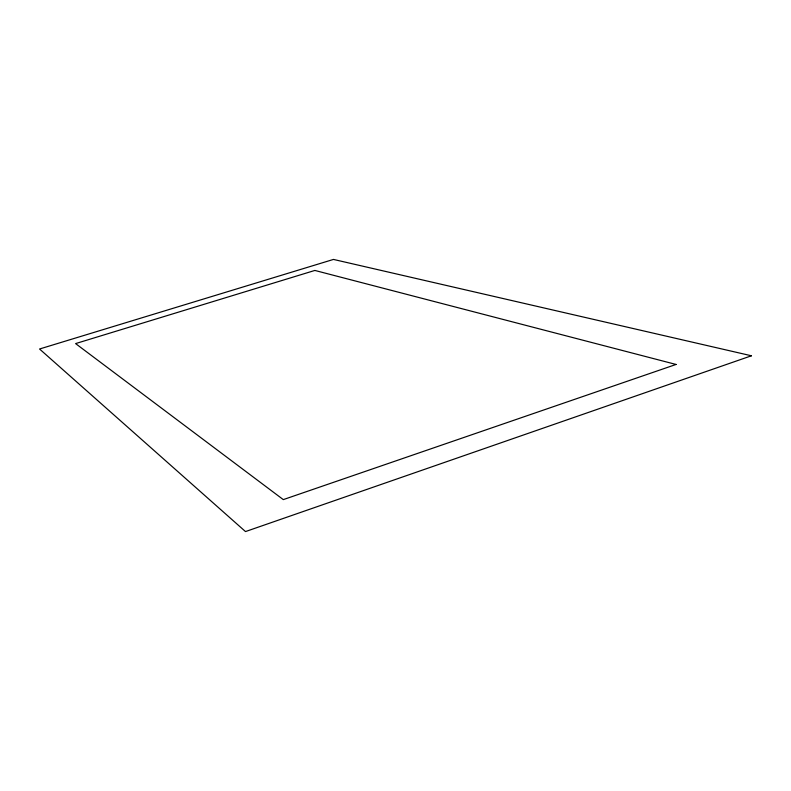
<?xml version="1.0" encoding="UTF-8"?>
<svg xmlns="http://www.w3.org/2000/svg" width="791" height="791" viewBox="0 0 791 791"><rect width="100%" height="100%" fill="white"/><g stroke="black" fill="none" stroke-linecap="round" stroke-linejoin="round"><path stroke-width="1.19" d="M751.45 355.782L245.497 531.572L39.55 348.999L333.466 259.428L751.45 355.782M676.048 364.453L283.307 499.615L75.59 343.591L314.858 270.443L676.048 364.453"/></g></svg>
